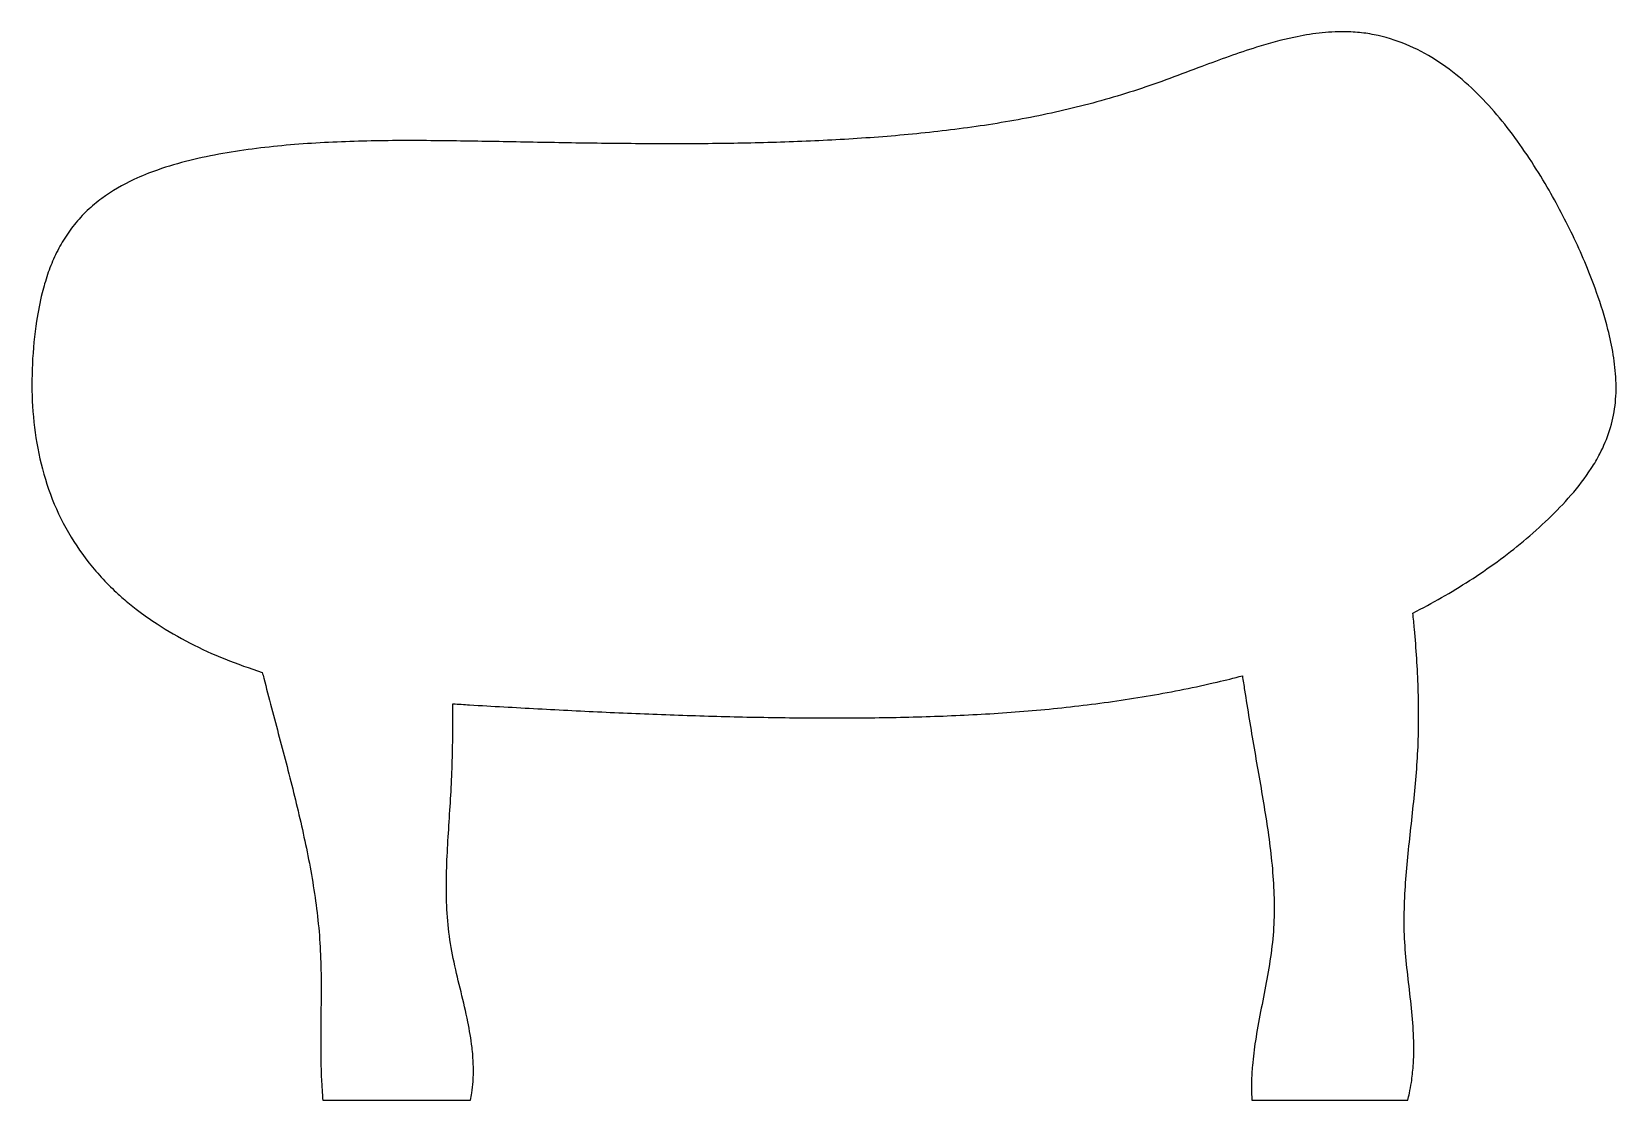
# Model space of a CAD drawing. Header units: millimetres. Extents: x 12 to 203, y 0 to 129.
import ezdxf

# ---------------------------------------------------------------- set-up
doc = ezdxf.new("R2010")
doc.units = ezdxf.units.MM
doc.layers.add('outline', color=7, linetype='Continuous')

msp = doc.modelspace()

# ---------------------------------------------------------------- linework, layer by layer
at = {"layer": 'outline'}
for p, q in [((46.94, 0.05), (64.78, 0.05)), ((159.13, 0.05), (177.95, 0.05))]:
    msp.add_line(p, q, dxfattribs=at)
for points, knots in [([(178.57, 58.91), (180.92, 60.1), (183.2, 61.4), (187.67, 64.28), (189.85, 65.87), (192.95, 68.45), (193.96, 69.34), (195.88, 71.19), (196.8, 72.14), (198.55, 74.16), (199.38, 75.24), (200.49, 76.95), (200.84, 77.54), (201.62, 79.05), (202.02, 80), (202.64, 81.94), (202.86, 82.95), (203.1, 84.98), (203.14, 86.01), (203.05, 88.07), (202.93, 89.09), (202.6, 91.14), (202.38, 92.15), (201.74, 94.67), (201.28, 96.16), (199.98, 99.84), (199.07, 102.01), (197.06, 106.25), (195.97, 108.33), (193.42, 112.7), (191.93, 114.99), (188.66, 119.26), (186.89, 121.25), (183.89, 123.89), (182.83, 124.72), (180.6, 126.2), (179.43, 126.85), (176.98, 127.94), (175.7, 128.36), (173.72, 128.8), (173.05, 128.92), (171.7, 129.07), (171.01, 129.11), (169.3, 129.13), (168.27, 129.07), (166.23, 128.83), (165.21, 128.66), (162.68, 128.12), (161.18, 127.71), (157.46, 126.55), (155.27, 125.74), (150.51, 123.96), (147.94, 122.98), (142.73, 121.26), (140.09, 120.52), (134.77, 119.23), (132.08, 118.69), (126.67, 117.76), (123.95, 117.39), (118.49, 116.76), (115.76, 116.52), (110.28, 116.13), (107.54, 115.98), (102.05, 115.76), (99.3, 115.68), (93.81, 115.59), (91.06, 115.58), (85.57, 115.59), (82.82, 115.61), (77.32, 115.68), (74.58, 115.73), (69.08, 115.83), (66.33, 115.88), (60.84, 115.96), (58.1, 115.99), (52.61, 115.94), (49.87, 115.87), (44.39, 115.58), (41.65, 115.36), (36.22, 114.68), (33.52, 114.23), (29.55, 113.25), (28.25, 112.87), (26, 112.08), (25.06, 111.7), (22.77, 110.63), (21.47, 109.88), (19.64, 108.53), (19.06, 108.04), (17.95, 106.99), (17.43, 106.42), (16.47, 105.24), (16.03, 104.61), (15.23, 103.3), (14.87, 102.63), (14.23, 101.23), (13.95, 100.52), (13.45, 99.06), (13.24, 98.32), (12.77, 96.45), (12.55, 95.32), (12.11, 92.47), (11.95, 90.75), (11.79, 87.3), (11.79, 85.59), (12, 82.17), (12.2, 80.48), (12.84, 77.13), (13.27, 75.47), (14.39, 72.26), (15.08, 70.69), (16.72, 67.7), (17.66, 66.28), (19.79, 63.6), (20.97, 62.35), (22.43, 61.02), (22.63, 60.84), (22.82, 60.67)], [0, 0, 0, 0, 0.025982, 0.025982, 0.052565, 0.052565, 0.065868, 0.065868, 0.078927, 0.078927, 0.092324, 0.092324, 0.099086, 0.099086, 0.10918, 0.10918, 0.119288, 0.119288, 0.129441, 0.129441, 0.139645, 0.139645, 0.149885, 0.149885, 0.165299, 0.165299, 0.188532, 0.188532, 0.211669, 0.211669, 0.2386, 0.2386, 0.264843, 0.264843, 0.278107, 0.278107, 0.291342, 0.291342, 0.304602, 0.304602, 0.311338, 0.311338, 0.318095, 0.318095, 0.328254, 0.328254, 0.338463, 0.338463, 0.353835, 0.353835, 0.376924, 0.376924, 0.404085, 0.404085, 0.431128, 0.431128, 0.458233, 0.458233, 0.485371, 0.485371, 0.512516, 0.512516, 0.539652, 0.539652, 0.566802, 0.566802, 0.59396, 0.59396, 0.62112, 0.62112, 0.648277, 0.648277, 0.675428, 0.675428, 0.702562, 0.702562, 0.729678, 0.729678, 0.756775, 0.756775, 0.783787, 0.783787, 0.797218, 0.797218, 0.807281, 0.807281, 0.822152, 0.822152, 0.829695, 0.829695, 0.837241, 0.837241, 0.844798, 0.844798, 0.852373, 0.852373, 0.859967, 0.859967, 0.867579, 0.867579, 0.878988, 0.878988, 0.896087, 0.896087, 0.913036, 0.913036, 0.929901, 0.929901, 0.946751, 0.946751, 0.963593, 0.963593, 0.98046, 0.98046, 0.997396, 0.997396, 1, 1, 1, 1]), ([(22.82, 60.67), (23.34, 60.22), (23.87, 59.79), (25.23, 58.74), (26.06, 58.15), (28.21, 56.75), (29.54, 55.98), (32.28, 54.58), (33.68, 53.94), (36.59, 52.76), (38.1, 52.23), (39.63, 51.74)], [0, 0, 0, 0, 0.107272, 0.107272, 0.267996, 0.267996, 0.508591, 0.508591, 0.74895, 0.74895, 1, 1, 1, 1]), ([(177.95, 0.05), (178.03, 0.34), (178.09, 0.62), (178.25, 1.34), (178.33, 1.78), (178.49, 2.87), (178.56, 3.53), (178.68, 5.18), (178.7, 6.18), (178.65, 8.36), (178.56, 9.55), (178.33, 11.91), (178.19, 13.09), (177.92, 15.46), (177.79, 16.64), (177.59, 19.01), (177.53, 20.2), (177.51, 22.59), (177.55, 23.78), (177.68, 26.17), (177.77, 27.36), (177.99, 29.73), (178.11, 30.92), (178.37, 33.28), (178.5, 34.46), (178.75, 36.83), (178.87, 38.01), (179.06, 40.37), (179.14, 41.55), (179.24, 43.92), (179.26, 45.1), (179.26, 47.47), (179.25, 48.66), (179.17, 51.03), (179.11, 52.22), (178.96, 54.59), (178.87, 55.77), (178.7, 57.61), (178.64, 58.26), (178.57, 58.91)], [0, 0, 0, 0, 0.014981, 0.014981, 0.037417, 0.037417, 0.071058, 0.071058, 0.121646, 0.121646, 0.181923, 0.181923, 0.24233, 0.24233, 0.302746, 0.302746, 0.363272, 0.363272, 0.42392, 0.42392, 0.484537, 0.484537, 0.545044, 0.545044, 0.605408, 0.605408, 0.665633, 0.665633, 0.725764, 0.725764, 0.78595, 0.78595, 0.846199, 0.846199, 0.9065, 0.9065, 0.96684, 0.96684, 1, 1, 1, 1]), ([(39.63, 51.74), (39.69, 51.51), (39.75, 51.27), (40.12, 49.85), (40.43, 48.66), (41.06, 46.29), (41.37, 45.1), (42, 42.73), (42.31, 41.55), (42.93, 39.17), (43.23, 37.98), (43.81, 35.6), (44.1, 34.4), (44.64, 32), (44.9, 30.8), (45.38, 28.38), (45.6, 27.16), (45.99, 24.72), (46.16, 23.5), (46.44, 21.04), (46.55, 19.81), (46.68, 17.34), (46.72, 16.11), (46.74, 13.64), (46.73, 12.41), (46.71, 9.96), (46.69, 8.73), (46.69, 6.47), (46.69, 5.44), (46.73, 3.72), (46.75, 3.03), (46.81, 1.88), (46.84, 1.43), (46.89, 0.66), (46.91, 0.36), (46.94, 0.05)], [0, 0, 0, 0, 0.013938, 0.013938, 0.084065, 0.084065, 0.154183, 0.154183, 0.224292, 0.224292, 0.294395, 0.294395, 0.364643, 0.364643, 0.435055, 0.435055, 0.50561, 0.50561, 0.576279, 0.576279, 0.647004, 0.647004, 0.717483, 0.717483, 0.787739, 0.787739, 0.857817, 0.857817, 0.91685, 0.91685, 0.956214, 0.956214, 0.982477, 0.982477, 1, 1, 1, 1]), ([(62.66, 47.95), (63.33, 47.9), (64, 47.86), (67.42, 47.65), (70.16, 47.5), (75.65, 47.2), (78.4, 47.06), (83.89, 46.81), (86.64, 46.7), (92.13, 46.5), (94.88, 46.42), (100.37, 46.3), (103.12, 46.26), (108.62, 46.23), (111.37, 46.24), (116.86, 46.31), (119.61, 46.38), (125.09, 46.6), (127.83, 46.75), (133.29, 47.17), (136.02, 47.43), (141.46, 48.09), (144.18, 48.48), (149.58, 49.41), (152.28, 49.95), (155.96, 50.81), (156.97, 51.06), (157.98, 51.32)], [0, 0, 0, 0, 0.021102, 0.021102, 0.107222, 0.107222, 0.193342, 0.193342, 0.27946, 0.27946, 0.365577, 0.365577, 0.451691, 0.451691, 0.537798, 0.537798, 0.623803, 0.623803, 0.709706, 0.709706, 0.795556, 0.795556, 0.881414, 0.881414, 0.967478, 0.967478, 1, 1, 1, 1]), ([(157.98, 51.32), (158.07, 50.75), (158.16, 50.17), (158.43, 48.43), (158.62, 47.26), (159, 44.92), (159.2, 43.75), (159.6, 41.41), (159.8, 40.24), (160.21, 37.9), (160.41, 36.73), (160.79, 34.38), (160.98, 33.21), (161.3, 30.85), (161.45, 29.66), (161.67, 27.28), (161.75, 26.09), (161.83, 23.71), (161.83, 22.51), (161.72, 20.13), (161.61, 18.95), (161.28, 16.6), (161.08, 15.43), (160.64, 13.09), (160.41, 11.93), (159.95, 9.59), (159.74, 8.43), (159.41, 6.26), (159.28, 5.26), (159.14, 3.6), (159.1, 2.94), (159.08, 1.83), (159.08, 1.38), (159.1, 0.64), (159.11, 0.35), (159.13, 0.05)], [0, 0, 0, 0, 0.0337, 0.0337, 0.102392, 0.102392, 0.171062, 0.171062, 0.239743, 0.239743, 0.308593, 0.308593, 0.377609, 0.377609, 0.446747, 0.446747, 0.515933, 0.515933, 0.585046, 0.585046, 0.653925, 0.653925, 0.722684, 0.722684, 0.791517, 0.791517, 0.860421, 0.860421, 0.918477, 0.918477, 0.957106, 0.957106, 0.98284, 0.98284, 1, 1, 1, 1]), ([(64.78, 0.05), (64.84, 0.35), (64.89, 0.65), (65, 1.4), (65.05, 1.86), (65.13, 3), (65.14, 3.69), (65.09, 5.07), (65.04, 5.76), (64.84, 7.48), (64.66, 8.51), (64.21, 10.74), (63.92, 11.94), (63.34, 14.33), (63.04, 15.53), (62.53, 17.92), (62.32, 19.13), (62.02, 21.57), (61.94, 22.79), (61.85, 25.25), (61.86, 26.48), (61.92, 28.94), (61.98, 30.17), (62.13, 32.63), (62.21, 33.85), (62.36, 36.3), (62.44, 37.52), (62.54, 39.97), (62.58, 41.19), (62.64, 43.64), (62.65, 44.87), (62.66, 46.71), (62.66, 47.33), (62.66, 47.95)], [0, 0, 0, 0, 0.018981, 0.018981, 0.047439, 0.047439, 0.090216, 0.090216, 0.133215, 0.133215, 0.197971, 0.197971, 0.274719, 0.274719, 0.3511, 0.3511, 0.427259, 0.427259, 0.50366, 0.50366, 0.580206, 0.580206, 0.656697, 0.656697, 0.733024, 0.733024, 0.809158, 0.809158, 0.885293, 0.885293, 0.961515, 0.961515, 1, 1, 1, 1])]:
    msp.add_open_spline(points, degree=3, knots=knots, dxfattribs=at)

doc.saveas('drawing.dxf')
